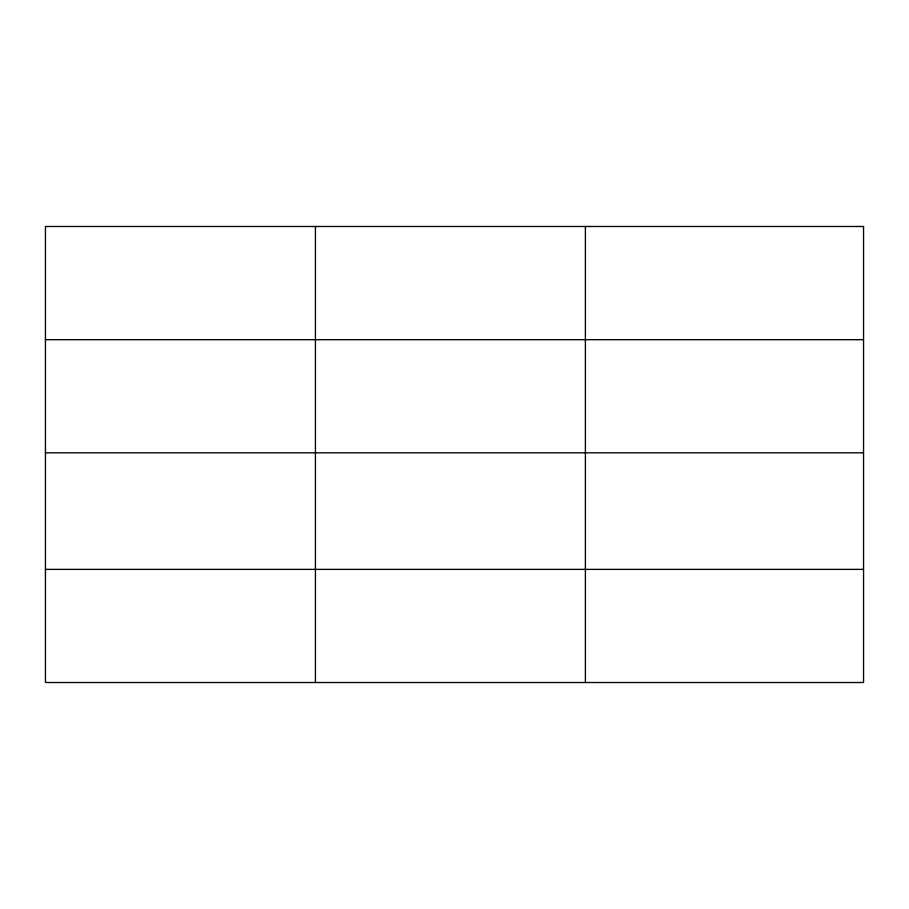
<?xml version="1.0" encoding="UTF-8"?>
<svg xmlns="http://www.w3.org/2000/svg" width="909" height="909" viewBox="0 0 909 909"><rect width="100%" height="100%" fill="white"/><g stroke="black" fill="none" stroke-linecap="round" stroke-linejoin="round"><path stroke-width="1.36" d="M45.45 339.682L863.55 339.682M45.45 452.818L863.55 452.818M45.45 569.375L863.55 569.375M585.396 226.489L585.396 682.511M315.423 226.489L315.423 682.511M863.55 226.489L45.45 226.489L45.45 682.511L863.55 682.511L863.55 226.489"/></g></svg>
